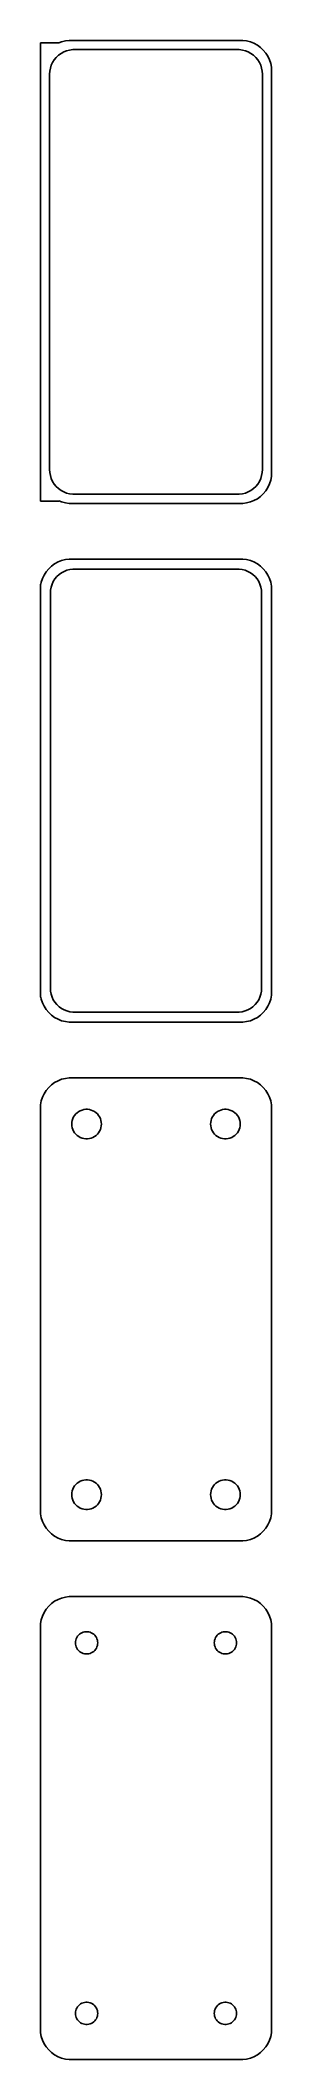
# Model space of a CAD drawing. Header units: metres. Extents: x -19 to 19, y 215 to 541.
import ezdxf

# ---------------------------------------------------------------- set-up
doc = ezdxf.new("R2010")
doc.units = ezdxf.units.M

msp = doc.modelspace()

# ---------------------------------------------------------------- linework, layer by layer
for p, q in [((-15.75, 541.115), (-18.75, 541.115)), ((-18.75, 541.115), (-18.75, 466.885)), ((-15.2951, 541.255), (-15.75, 541.075)), ((-15.75, 541.075), (-15.75, 541.115)), ((-15.3933, 539.377), (-14.9531, 539.619)), ((-14.6869, 541.411), (-15.2951, 541.255)), ((-14.9531, 539.619), (-14.4861, 539.804)), ((-14.0639, 541.49), (-14.6869, 541.411)), ((-14.4861, 539.804), (-13.9995, 539.929)), ((14.0639, 541.49), (-14.0639, 541.49)), ((-13.9995, 539.929), (-13.5012, 539.992)), ((-13.5012, 539.992), (13.5012, 539.992)), ((13.5012, 539.992), (13.9995, 539.929)), ((13.9995, 539.929), (14.4861, 539.804)), ((14.6869, 541.411), (14.0639, 541.49)), ((14.4861, 539.804), (14.9531, 539.619)), ((15.2951, 541.255), (14.6869, 541.411)), ((14.9531, 539.619), (15.3933, 539.377)), ((15.8789, 541.024), (15.2951, 541.255)), ((16.4291, 540.722), (15.8789, 541.024)), ((16.9371, 540.353), (16.4291, 540.722)), ((17.3948, 539.923), (16.9371, 540.353)), ((17.7951, 539.439), (17.3948, 539.923)), ((-17.25, 536), (-17.2184, 536.501)), ((-17.2184, 536.501), (-17.1243, 536.995)), ((-17.1243, 536.995), (-16.9691, 537.472)), ((-16.9691, 537.472), (-16.7552, 537.927)), ((-16.7552, 537.927), (-16.4861, 538.351)), ((-16.4861, 538.351), (-16.1659, 538.738)), ((-16.1659, 538.738), (-15.7997, 539.082)), ((-15.7997, 539.082), (-15.3933, 539.377)), ((15.3933, 539.377), (15.7997, 539.082)), ((15.7997, 539.082), (16.1659, 538.738)), ((16.1659, 538.738), (16.4861, 538.351)), ((16.4861, 538.351), (16.7552, 537.927)), ((16.7552, 537.927), (16.9691, 537.472)), ((16.9691, 537.472), (17.1243, 536.995)), ((17.1243, 536.995), (17.2184, 536.501)), ((17.2184, 536.501), (17.25, 536)), ((18.1315, 538.909), (17.7951, 539.439)), ((18.3989, 538.341), (18.1315, 538.909)), ((18.5929, 537.743), (18.3989, 538.341)), ((18.7106, 537.127), (18.5929, 537.743)), ((18.75, 536.5), (18.7106, 537.127)), ((18.75, 471.5), (18.75, 536.5)), ((-17.25, 472), (-17.25, 536)), ((17.25, 536), (17.25, 472)), ((-17.2184, 471.499), (-17.25, 472)), ((-17.1243, 471.005), (-17.2184, 471.499)), ((-16.9691, 470.528), (-17.1243, 471.005)), ((17.1243, 471.005), (16.9691, 470.528)), ((17.2184, 471.499), (17.1243, 471.005)), ((17.25, 472), (17.2184, 471.499)), ((18.5929, 470.257), (18.7106, 470.873)), ((18.7106, 470.873), (18.75, 471.5)), ((-16.7552, 470.073), (-16.9691, 470.528)), ((-16.4861, 469.649), (-16.7552, 470.073)), ((-16.1659, 469.262), (-16.4861, 469.649)), ((-15.7997, 468.918), (-16.1659, 469.262)), ((-15.3933, 468.623), (-15.7997, 468.918)), ((-14.9531, 468.381), (-15.3933, 468.623)), ((-14.4861, 468.196), (-14.9531, 468.381)), ((-13.9995, 468.071), (-14.4861, 468.196)), ((-13.5012, 468.008), (-13.9995, 468.071)), ((13.5012, 468.008), (-13.5012, 468.008)), ((13.9995, 468.071), (13.5012, 468.008)), ((14.4861, 468.196), (13.9995, 468.071)), ((14.9531, 468.381), (14.4861, 468.196)), ((15.3933, 468.623), (14.9531, 468.381)), ((15.7997, 468.918), (15.3933, 468.623)), ((16.1659, 469.262), (15.7997, 468.918)), ((16.4861, 469.649), (16.1659, 469.262)), ((16.4291, 467.278), (16.9371, 467.647)), ((16.7552, 470.073), (16.4861, 469.649)), ((16.9691, 470.528), (16.7552, 470.073)), ((16.9371, 467.647), (17.3948, 468.077)), ((17.3948, 468.077), (17.7951, 468.561)), ((17.7951, 468.561), (18.1315, 469.091)), ((18.1315, 469.091), (18.3989, 469.659)), ((18.3989, 469.659), (18.5929, 470.257)), ((-18.75, 466.885), (-15.75, 466.885)), ((-15.75, 466.885), (-15.75, 466.925)), ((-15.75, 466.925), (-15.2951, 466.745)), ((-15.2951, 466.745), (-14.6869, 466.589)), ((-14.6869, 466.589), (-14.0639, 466.51)), ((-14.0639, 466.51), (14.0639, 466.51)), ((14.0639, 466.51), (14.6869, 466.589)), ((14.6869, 466.589), (15.2951, 466.745)), ((15.2951, 466.745), (15.8789, 466.976)), ((15.8789, 466.976), (16.4291, 467.278)), ((-18.1315, 454.909), (-18.3989, 454.341)), ((-17.7951, 455.439), (-18.1315, 454.909)), ((-17.3948, 455.923), (-17.7951, 455.439)), ((-16.9371, 456.353), (-17.3948, 455.923)), ((-16.4291, 456.722), (-16.9371, 456.353)), ((-15.8789, 457.024), (-16.4291, 456.722)), ((-16.383, 454.276), (-16.073, 454.651)), ((-16.073, 454.651), (-15.7185, 454.984)), ((-15.2951, 457.255), (-15.8789, 457.024)), ((-15.7185, 454.984), (-15.3251, 455.27)), ((-15.3251, 455.27), (-14.8989, 455.504)), ((-14.6869, 457.411), (-15.2951, 457.255)), ((-14.8989, 455.504), (-14.4467, 455.683)), ((-14.0639, 457.49), (-14.6869, 457.411)), ((-14.4467, 455.683), (-13.9756, 455.804)), ((14.0639, 457.49), (-14.0639, 457.49)), ((-13.9756, 455.804), (-13.4932, 455.865)), ((-13.4932, 455.865), (13.4932, 455.865)), ((13.4932, 455.865), (13.9756, 455.804)), ((13.9756, 455.804), (14.4467, 455.683)), ((14.6869, 457.411), (14.0639, 457.49)), ((14.4467, 455.683), (14.8989, 455.504)), ((15.2951, 457.255), (14.6869, 457.411)), ((14.8989, 455.504), (15.3251, 455.27)), ((15.8789, 457.024), (15.2951, 457.255)), ((15.3251, 455.27), (15.7185, 454.984)), ((15.7185, 454.984), (16.073, 454.651)), ((16.4291, 456.722), (15.8789, 457.024)), ((16.073, 454.651), (16.383, 454.276)), ((16.9371, 456.353), (16.4291, 456.722)), ((17.3948, 455.923), (16.9371, 456.353)), ((17.7951, 455.439), (17.3948, 455.923)), ((18.1315, 454.909), (17.7951, 455.439)), ((18.3989, 454.341), (18.1315, 454.909)), ((-18.65, 453.444), (-18.75, 453.444)), ((-18.75, 453.444), (-18.75, 386.556)), ((-18.5929, 453.743), (-18.65, 453.444)), ((-18.3989, 454.341), (-18.5929, 453.743)), ((-17.1226, 452), (-17.0921, 452.485)), ((-17.1226, 388), (-17.1226, 452)), ((-17.0921, 452.485), (-17.001, 452.963)), ((-17.001, 452.963), (-16.8507, 453.426)), ((-16.8507, 453.426), (-16.6436, 453.866)), ((-16.6436, 453.866), (-16.383, 454.276)), ((16.383, 454.276), (16.6436, 453.866)), ((16.6436, 453.866), (16.8507, 453.426)), ((16.8507, 453.426), (17.001, 452.963)), ((17.001, 452.963), (17.0921, 452.485)), ((17.0921, 452.485), (17.1226, 452)), ((17.1226, 452), (17.1226, 388)), ((18.5929, 453.743), (18.3989, 454.341)), ((18.7106, 453.127), (18.5929, 453.743)), ((18.75, 452.5), (18.7106, 453.127)), ((18.75, 387.5), (18.75, 452.5)), ((-18.75, 386.556), (-18.65, 386.556)), ((-18.65, 386.556), (-18.5929, 386.257)), ((-18.5929, 386.257), (-18.3989, 385.659)), ((-17.0921, 387.515), (-17.1226, 388)), ((-17.001, 387.037), (-17.0921, 387.515)), ((-16.8507, 386.574), (-17.001, 387.037)), ((-16.6436, 386.134), (-16.8507, 386.574)), ((-16.383, 385.724), (-16.6436, 386.134)), ((16.6436, 386.134), (16.383, 385.724)), ((16.8507, 386.574), (16.6436, 386.134)), ((17.001, 387.037), (16.8507, 386.574)), ((17.0921, 387.515), (17.001, 387.037)), ((17.1226, 388), (17.0921, 387.515)), ((18.3989, 385.659), (18.5929, 386.257)), ((18.5929, 386.257), (18.7106, 386.873)), ((18.7106, 386.873), (18.75, 387.5)), ((-18.3989, 385.659), (-18.1315, 385.091)), ((-18.1315, 385.091), (-17.7951, 384.561)), ((-17.7951, 384.561), (-17.3948, 384.077)), ((-17.3948, 384.077), (-16.9371, 383.647)), ((-16.9371, 383.647), (-16.4291, 383.278)), ((-16.4291, 383.278), (-15.8789, 382.976)), ((-16.073, 385.349), (-16.383, 385.724)), ((-15.7185, 385.016), (-16.073, 385.349)), ((-15.8789, 382.976), (-15.2951, 382.745)), ((-15.3251, 384.73), (-15.7185, 385.016)), ((-14.8989, 384.496), (-15.3251, 384.73)), ((-15.2951, 382.745), (-14.6869, 382.589)), ((-14.4467, 384.317), (-14.8989, 384.496)), ((-14.6869, 382.589), (-14.0639, 382.51)), ((-13.9756, 384.196), (-14.4467, 384.317)), ((-13.4932, 384.135), (-13.9756, 384.196)), ((13.4932, 384.135), (-13.4932, 384.135)), ((13.9756, 384.196), (13.4932, 384.135)), ((14.4467, 384.317), (13.9756, 384.196)), ((14.0639, 382.51), (14.6869, 382.589)), ((14.8989, 384.496), (14.4467, 384.317)), ((14.6869, 382.589), (15.2951, 382.745)), ((15.3251, 384.73), (14.8989, 384.496)), ((15.2951, 382.745), (15.8789, 382.976)), ((15.7185, 385.016), (15.3251, 384.73)), ((16.073, 385.349), (15.7185, 385.016)), ((15.8789, 382.976), (16.4291, 383.278)), ((16.383, 385.724), (16.073, 385.349)), ((16.4291, 383.278), (16.9371, 383.647)), ((16.9371, 383.647), (17.3948, 384.077)), ((17.3948, 384.077), (17.7951, 384.561)), ((17.7951, 384.561), (18.1315, 385.091)), ((18.1315, 385.091), (18.3989, 385.659)), ((-14.0639, 382.51), (14.0639, 382.51)), ((-15.8789, 373.024), (-16.4291, 372.722)), ((-15.2951, 373.255), (-15.8789, 373.024)), ((-14.6869, 373.411), (-15.2951, 373.255)), ((-14.0639, 373.49), (-14.6869, 373.411)), ((14.0639, 373.49), (-14.0639, 373.49)), ((14.6869, 373.411), (14.0639, 373.49)), ((15.2951, 373.255), (14.6869, 373.411)), ((15.8789, 373.024), (15.2951, 373.255)), ((16.4291, 372.722), (15.8789, 373.024)), ((-18.5929, 369.743), (-18.7106, 369.127)), ((-18.3989, 370.341), (-18.5929, 369.743)), ((-18.1315, 370.909), (-18.3989, 370.341)), ((-17.7951, 371.439), (-18.1315, 370.909)), ((-17.3948, 371.923), (-17.7951, 371.439)), ((-16.9371, 372.353), (-17.3948, 371.923)), ((-16.4291, 372.722), (-16.9371, 372.353)), ((16.9371, 372.353), (16.4291, 372.722)), ((17.3948, 371.923), (16.9371, 372.353)), ((17.7951, 371.439), (17.3948, 371.923)), ((18.1315, 370.909), (17.7951, 371.439)), ((18.3989, 370.341), (18.1315, 370.909)), ((18.5929, 369.743), (18.3989, 370.341)), ((18.7106, 369.127), (18.5929, 369.743)), ((-18.7106, 369.127), (-18.75, 368.5)), ((-18.75, 368.5), (-18.75, 303.5)), ((-13.65, 366), (-13.6311, 366.301)), ((-13.6311, 366.301), (-13.5746, 366.597)), ((-13.5746, 366.597), (-13.4815, 366.883)), ((-13.4815, 366.883), (-13.3531, 367.156)), ((-13.3531, 367.156), (-13.1916, 367.411)), ((-13.1916, 367.411), (-12.9995, 367.643)), ((-12.9995, 367.643), (-12.7798, 367.849)), ((-12.7798, 367.849), (-12.536, 368.026)), ((-12.536, 368.026), (-12.2719, 368.172)), ((-12.2719, 368.172), (-11.9916, 368.283)), ((-11.9916, 368.283), (-11.6997, 368.357)), ((-11.6997, 368.357), (-11.4007, 368.395)), ((-11.4007, 368.395), (-11.0993, 368.395)), ((-11.0993, 368.395), (-10.8003, 368.357)), ((-10.8003, 368.357), (-10.5083, 368.283)), ((-10.5083, 368.283), (-10.2281, 368.172)), ((-10.2281, 368.172), (-9.964, 368.026)), ((-9.964, 368.026), (-9.72017, 367.849)), ((-9.72017, 367.849), (-9.50047, 367.643)), ((-9.50047, 367.643), (-9.30835, 367.411)), ((-9.30835, 367.411), (-9.14685, 367.156)), ((-9.14685, 367.156), (-9.01852, 366.883)), ((-9.01852, 366.883), (-8.9254, 366.597)), ((-8.9254, 366.597), (-8.86891, 366.301)), ((-8.86891, 366.301), (-8.84999, 366)), ((8.84999, 366), (8.86891, 366.301)), ((8.86891, 366.301), (8.9254, 366.597)), ((8.9254, 366.597), (9.01852, 366.883)), ((9.01852, 366.883), (9.14685, 367.156)), ((9.14685, 367.156), (9.30835, 367.411)), ((9.30835, 367.411), (9.50047, 367.643)), ((9.50047, 367.643), (9.72017, 367.849)), ((9.72017, 367.849), (9.964, 368.026)), ((9.964, 368.026), (10.2281, 368.172)), ((10.2281, 368.172), (10.5083, 368.283)), ((10.5083, 368.283), (10.8003, 368.357)), ((10.8003, 368.357), (11.0993, 368.395)), ((11.0993, 368.395), (11.4007, 368.395)), ((11.4007, 368.395), (11.6997, 368.357)), ((11.6997, 368.357), (11.9916, 368.283)), ((11.9916, 368.283), (12.2719, 368.172)), ((12.2719, 368.172), (12.536, 368.026)), ((12.536, 368.026), (12.7798, 367.849)), ((12.7798, 367.849), (12.9995, 367.643)), ((12.9995, 367.643), (13.1916, 367.411)), ((13.1916, 367.411), (13.3531, 367.156)), ((13.3531, 367.156), (13.4815, 366.883)), ((13.4815, 366.883), (13.5746, 366.597)), ((13.5746, 366.597), (13.6311, 366.301)), ((13.6311, 366.301), (13.65, 366)), ((18.75, 368.5), (18.7106, 369.127)), ((18.75, 303.5), (18.75, 368.5)), ((-13.6311, 365.699), (-13.65, 366)), ((-13.5746, 365.403), (-13.6311, 365.699)), ((-13.4815, 365.117), (-13.5746, 365.403)), ((-13.3531, 364.844), (-13.4815, 365.117)), ((-13.1916, 364.589), (-13.3531, 364.844)), ((-12.9995, 364.357), (-13.1916, 364.589)), ((-12.7798, 364.151), (-12.9995, 364.357)), ((-12.536, 363.974), (-12.7798, 364.151)), ((-12.2719, 363.828), (-12.536, 363.974)), ((-11.9916, 363.717), (-12.2719, 363.828)), ((-11.6997, 363.643), (-11.9916, 363.717)), ((-11.4007, 363.605), (-11.6997, 363.643)), ((-11.0993, 363.605), (-11.4007, 363.605)), ((-10.8003, 363.643), (-11.0993, 363.605)), ((-10.5083, 363.717), (-10.8003, 363.643)), ((-10.2281, 363.828), (-10.5083, 363.717)), ((-9.964, 363.974), (-10.2281, 363.828)), ((-9.72017, 364.151), (-9.964, 363.974)), ((-9.50047, 364.357), (-9.72017, 364.151)), ((-9.30835, 364.589), (-9.50047, 364.357)), ((-9.14685, 364.844), (-9.30835, 364.589)), ((-9.01852, 365.117), (-9.14685, 364.844)), ((-8.9254, 365.403), (-9.01852, 365.117)), ((-8.86891, 365.699), (-8.9254, 365.403)), ((-8.84999, 366), (-8.86891, 365.699)), ((8.86891, 365.699), (8.84999, 366)), ((8.9254, 365.403), (8.86891, 365.699)), ((9.01852, 365.117), (8.9254, 365.403)), ((9.14685, 364.844), (9.01852, 365.117)), ((9.30835, 364.589), (9.14685, 364.844)), ((9.50047, 364.357), (9.30835, 364.589)), ((9.72017, 364.151), (9.50047, 364.357)), ((9.964, 363.974), (9.72017, 364.151)), ((10.2281, 363.828), (9.964, 363.974)), ((10.5083, 363.717), (10.2281, 363.828)), ((10.8003, 363.643), (10.5083, 363.717)), ((11.0993, 363.605), (10.8003, 363.643)), ((11.4007, 363.605), (11.0993, 363.605)), ((11.6997, 363.643), (11.4007, 363.605)), ((11.9916, 363.717), (11.6997, 363.643)), ((12.2719, 363.828), (11.9916, 363.717)), ((12.536, 363.974), (12.2719, 363.828)), ((12.7798, 364.151), (12.536, 363.974)), ((12.9995, 364.357), (12.7798, 364.151)), ((13.1916, 364.589), (12.9995, 364.357)), ((13.3531, 364.844), (13.1916, 364.589)), ((13.4815, 365.117), (13.3531, 364.844)), ((13.5746, 365.403), (13.4815, 365.117)), ((13.6311, 365.699), (13.5746, 365.403)), ((13.65, 366), (13.6311, 365.699)), ((-13.3531, 307.156), (-13.1916, 307.411)), ((-13.1916, 307.411), (-12.9995, 307.643)), ((-12.9995, 307.643), (-12.7798, 307.849)), ((-12.7798, 307.849), (-12.536, 308.026)), ((-12.536, 308.026), (-12.2719, 308.172)), ((-12.2719, 308.172), (-11.9916, 308.283)), ((-11.9916, 308.283), (-11.6997, 308.357)), ((-11.6997, 308.357), (-11.4007, 308.395)), ((-11.4007, 308.395), (-11.0993, 308.395)), ((-11.0993, 308.395), (-10.8003, 308.357)), ((-10.8003, 308.357), (-10.5083, 308.283)), ((-10.5083, 308.283), (-10.2281, 308.172)), ((-10.2281, 308.172), (-9.964, 308.026)), ((-9.964, 308.026), (-9.72017, 307.849)), ((-9.72017, 307.849), (-9.50047, 307.643)), ((-9.50047, 307.643), (-9.30835, 307.411)), ((-9.30835, 307.411), (-9.14685, 307.156)), ((9.14685, 307.156), (9.30835, 307.411)), ((9.30835, 307.411), (9.50047, 307.643)), ((9.50047, 307.643), (9.72017, 307.849)), ((9.72017, 307.849), (9.964, 308.026)), ((9.964, 308.026), (10.2281, 308.172)), ((10.2281, 308.172), (10.5083, 308.283)), ((10.5083, 308.283), (10.8003, 308.357)), ((10.8003, 308.357), (11.0993, 308.395)), ((11.0993, 308.395), (11.4007, 308.395)), ((11.4007, 308.395), (11.6997, 308.357)), ((11.6997, 308.357), (11.9916, 308.283)), ((11.9916, 308.283), (12.2719, 308.172)), ((12.2719, 308.172), (12.536, 308.026)), ((12.536, 308.026), (12.7798, 307.849)), ((12.7798, 307.849), (12.9995, 307.643)), ((12.9995, 307.643), (13.1916, 307.411)), ((13.1916, 307.411), (13.3531, 307.156)), ((-13.65, 306), (-13.6311, 306.301)), ((-13.6311, 305.699), (-13.65, 306)), ((-13.6311, 306.301), (-13.5746, 306.597)), ((-13.5746, 305.403), (-13.6311, 305.699)), ((-13.5746, 306.597), (-13.4815, 306.883)), ((-13.4815, 305.117), (-13.5746, 305.403)), ((-13.4815, 306.883), (-13.3531, 307.156)), ((-13.3531, 304.844), (-13.4815, 305.117)), ((-13.1916, 304.589), (-13.3531, 304.844)), ((-12.9995, 304.357), (-13.1916, 304.589)), ((-12.7798, 304.151), (-12.9995, 304.357)), ((-12.536, 303.974), (-12.7798, 304.151)), ((-9.72017, 304.151), (-9.964, 303.974)), ((-9.50047, 304.357), (-9.72017, 304.151)), ((-9.30835, 304.589), (-9.50047, 304.357)), ((-9.14685, 304.844), (-9.30835, 304.589)), ((-9.14685, 307.156), (-9.01852, 306.883)), ((-9.01852, 305.117), (-9.14685, 304.844)), ((-9.01852, 306.883), (-8.9254, 306.597)), ((-8.9254, 305.403), (-9.01852, 305.117)), ((-8.9254, 306.597), (-8.86891, 306.301)), ((-8.86891, 305.699), (-8.9254, 305.403)), ((-8.86891, 306.301), (-8.84999, 306)), ((-8.84999, 306), (-8.86891, 305.699)), ((8.84999, 306), (8.86891, 306.301)), ((8.86891, 305.699), (8.84999, 306)), ((8.86891, 306.301), (8.9254, 306.597)), ((8.9254, 305.403), (8.86891, 305.699)), ((8.9254, 306.597), (9.01852, 306.883)), ((9.01852, 305.117), (8.9254, 305.403)), ((9.01852, 306.883), (9.14685, 307.156)), ((9.14685, 304.844), (9.01852, 305.117)), ((9.30835, 304.589), (9.14685, 304.844)), ((9.50047, 304.357), (9.30835, 304.589)), ((9.72017, 304.151), (9.50047, 304.357)), ((9.964, 303.974), (9.72017, 304.151)), ((12.7798, 304.151), (12.536, 303.974)), ((12.9995, 304.357), (12.7798, 304.151)), ((13.1916, 304.589), (12.9995, 304.357)), ((13.3531, 304.844), (13.1916, 304.589)), ((13.3531, 307.156), (13.4815, 306.883)), ((13.4815, 305.117), (13.3531, 304.844)), ((13.4815, 306.883), (13.5746, 306.597)), ((13.5746, 305.403), (13.4815, 305.117)), ((13.5746, 306.597), (13.6311, 306.301)), ((13.6311, 305.699), (13.5746, 305.403)), ((13.6311, 306.301), (13.65, 306)), ((13.65, 306), (13.6311, 305.699)), ((-18.75, 303.5), (-18.7106, 302.873)), ((-18.7106, 302.873), (-18.5929, 302.257)), ((-18.5929, 302.257), (-18.3989, 301.659)), ((-18.3989, 301.659), (-18.1315, 301.091)), ((-18.1315, 301.091), (-17.7951, 300.561)), ((-12.2719, 303.828), (-12.536, 303.974)), ((-11.9916, 303.717), (-12.2719, 303.828)), ((-11.6997, 303.643), (-11.9916, 303.717)), ((-11.4007, 303.605), (-11.6997, 303.643)), ((-11.0993, 303.605), (-11.4007, 303.605)), ((-10.8003, 303.643), (-11.0993, 303.605)), ((-10.5083, 303.717), (-10.8003, 303.643)), ((-10.2281, 303.828), (-10.5083, 303.717)), ((-9.964, 303.974), (-10.2281, 303.828)), ((10.2281, 303.828), (9.964, 303.974)), ((10.5083, 303.717), (10.2281, 303.828)), ((10.8003, 303.643), (10.5083, 303.717)), ((11.0993, 303.605), (10.8003, 303.643)), ((11.4007, 303.605), (11.0993, 303.605)), ((11.6997, 303.643), (11.4007, 303.605)), ((11.9916, 303.717), (11.6997, 303.643)), ((12.2719, 303.828), (11.9916, 303.717)), ((12.536, 303.974), (12.2719, 303.828)), ((17.7951, 300.561), (18.1315, 301.091)), ((18.1315, 301.091), (18.3989, 301.659)), ((18.3989, 301.659), (18.5929, 302.257)), ((18.5929, 302.257), (18.7106, 302.873)), ((18.7106, 302.873), (18.75, 303.5)), ((-17.7951, 300.561), (-17.3948, 300.077)), ((-17.3948, 300.077), (-16.9371, 299.647)), ((-16.9371, 299.647), (-16.4291, 299.278)), ((-16.4291, 299.278), (-15.8789, 298.976)), ((-15.8789, 298.976), (-15.2951, 298.745)), ((-15.2951, 298.745), (-14.6869, 298.589)), ((-14.6869, 298.589), (-14.0639, 298.51)), ((-14.0639, 298.51), (14.0639, 298.51)), ((14.0639, 298.51), (14.6869, 298.589)), ((14.6869, 298.589), (15.2951, 298.745)), ((15.2951, 298.745), (15.8789, 298.976)), ((15.8789, 298.976), (16.4291, 299.278)), ((16.4291, 299.278), (16.9371, 299.647)), ((16.9371, 299.647), (17.3948, 300.077)), ((17.3948, 300.077), (17.7951, 300.561)), ((-17.3948, 287.923), (-17.7951, 287.439)), ((-16.9371, 288.353), (-17.3948, 287.923)), ((-16.4291, 288.722), (-16.9371, 288.353)), ((-15.8789, 289.024), (-16.4291, 288.722)), ((-15.2951, 289.255), (-15.8789, 289.024)), ((-14.6869, 289.411), (-15.2951, 289.255)), ((-14.0639, 289.49), (-14.6869, 289.411)), ((14.0639, 289.49), (-14.0639, 289.49)), ((14.6869, 289.411), (14.0639, 289.49)), ((15.2951, 289.255), (14.6869, 289.411)), ((15.8789, 289.024), (15.2951, 289.255)), ((16.4291, 288.722), (15.8789, 289.024)), ((16.9371, 288.353), (16.4291, 288.722)), ((17.3948, 287.923), (16.9371, 288.353)), ((17.7951, 287.439), (17.3948, 287.923)), ((-18.7106, 285.127), (-18.75, 284.5)), ((-18.75, 284.5), (-18.75, 219.5)), ((-18.5929, 285.743), (-18.7106, 285.127)), ((-18.3989, 286.341), (-18.5929, 285.743)), ((-18.1315, 286.909), (-18.3989, 286.341)), ((-17.7951, 287.439), (-18.1315, 286.909)), ((18.1315, 286.909), (17.7951, 287.439)), ((18.3989, 286.341), (18.1315, 286.909)), ((18.5929, 285.743), (18.3989, 286.341)), ((18.7106, 285.127), (18.5929, 285.743)), ((18.75, 284.5), (18.7106, 285.127)), ((18.75, 219.5), (18.75, 284.5)), ((-13.05, 282), (-13.0358, 282.226)), ((-13.0358, 281.774), (-13.05, 282)), ((-13.0358, 282.226), (-12.9934, 282.448)), ((-12.9934, 281.552), (-13.0358, 281.774)), ((-12.9934, 282.448), (-12.9236, 282.663)), ((-12.9236, 281.337), (-12.9934, 281.552)), ((-12.9236, 282.663), (-12.8273, 282.867)), ((-12.8273, 281.133), (-12.9236, 281.337)), ((-12.8273, 282.867), (-12.7062, 283.058)), ((-12.7062, 283.058), (-12.5621, 283.232)), ((-12.5621, 283.232), (-12.3974, 283.387)), ((-12.3974, 283.387), (-12.2145, 283.52)), ((-12.2145, 283.52), (-12.0164, 283.629)), ((-12.0164, 283.629), (-11.8062, 283.712)), ((-11.8062, 283.712), (-11.5873, 283.768)), ((-11.5873, 283.768), (-11.363, 283.796)), ((-11.363, 283.796), (-11.137, 283.796)), ((-11.137, 283.796), (-10.9127, 283.768)), ((-10.9127, 283.768), (-10.6938, 283.712)), ((-10.6938, 283.712), (-10.4836, 283.629)), ((-10.4836, 283.629), (-10.2855, 283.52)), ((-10.2855, 283.52), (-10.1026, 283.387)), ((-10.1026, 283.387), (-9.93785, 283.232)), ((-9.93785, 283.232), (-9.79376, 283.058)), ((-9.79376, 283.058), (-9.67264, 282.867)), ((-9.67264, 282.867), (-9.5764, 282.663)), ((-9.5764, 281.337), (-9.67264, 281.133)), ((-9.5764, 282.663), (-9.50655, 282.448)), ((-9.50655, 281.552), (-9.5764, 281.337)), ((-9.50655, 282.448), (-9.46419, 282.226)), ((-9.46419, 281.774), (-9.50655, 281.552)), ((-9.46419, 282.226), (-9.45, 282)), ((-9.45, 282), (-9.46419, 281.774)), ((9.45, 282), (9.46419, 282.226)), ((9.46419, 281.774), (9.45, 282)), ((9.46419, 282.226), (9.50655, 282.448)), ((9.50655, 281.552), (9.46419, 281.774)), ((9.50655, 282.448), (9.5764, 282.663)), ((9.5764, 281.337), (9.50655, 281.552)), ((9.5764, 282.663), (9.67264, 282.867)), ((9.67264, 281.133), (9.5764, 281.337)), ((9.67264, 282.867), (9.79376, 283.058)), ((9.79376, 283.058), (9.93785, 283.232)), ((9.93785, 283.232), (10.1026, 283.387)), ((10.1026, 283.387), (10.2855, 283.52)), ((10.2855, 283.52), (10.4836, 283.629)), ((10.4836, 283.629), (10.6938, 283.712)), ((10.6938, 283.712), (10.9127, 283.768)), ((10.9127, 283.768), (11.137, 283.796)), ((11.137, 283.796), (11.363, 283.796)), ((11.363, 283.796), (11.5873, 283.768)), ((11.5873, 283.768), (11.8062, 283.712)), ((11.8062, 283.712), (12.0164, 283.629)), ((12.0164, 283.629), (12.2145, 283.52)), ((12.2145, 283.52), (12.3974, 283.387)), ((12.3974, 283.387), (12.5621, 283.232)), ((12.5621, 283.232), (12.7062, 283.058)), ((12.7062, 283.058), (12.8273, 282.867)), ((12.8273, 282.867), (12.9236, 282.663)), ((12.9236, 281.337), (12.8273, 281.133)), ((12.9236, 282.663), (12.9934, 282.448)), ((12.9934, 281.552), (12.9236, 281.337)), ((12.9934, 282.448), (13.0358, 282.226)), ((13.0358, 281.774), (12.9934, 281.552)), ((13.0358, 282.226), (13.05, 282)), ((13.05, 282), (13.0358, 281.774)), ((-12.7062, 280.942), (-12.8273, 281.133)), ((-12.5621, 280.768), (-12.7062, 280.942)), ((-12.3974, 280.613), (-12.5621, 280.768)), ((-12.2145, 280.48), (-12.3974, 280.613)), ((-12.0164, 280.371), (-12.2145, 280.48)), ((-11.8062, 280.288), (-12.0164, 280.371)), ((-11.5873, 280.232), (-11.8062, 280.288)), ((-11.363, 280.204), (-11.5873, 280.232)), ((-11.137, 280.204), (-11.363, 280.204)), ((-10.9127, 280.232), (-11.137, 280.204)), ((-10.6938, 280.288), (-10.9127, 280.232)), ((-10.4836, 280.371), (-10.6938, 280.288)), ((-10.2855, 280.48), (-10.4836, 280.371)), ((-10.1026, 280.613), (-10.2855, 280.48)), ((-9.93785, 280.768), (-10.1026, 280.613)), ((-9.79376, 280.942), (-9.93785, 280.768)), ((-9.67264, 281.133), (-9.79376, 280.942)), ((9.79376, 280.942), (9.67264, 281.133)), ((9.93785, 280.768), (9.79376, 280.942)), ((10.1026, 280.613), (9.93785, 280.768)), ((10.2855, 280.48), (10.1026, 280.613)), ((10.4836, 280.371), (10.2855, 280.48)), ((10.6938, 280.288), (10.4836, 280.371)), ((10.9127, 280.232), (10.6938, 280.288)), ((11.137, 280.204), (10.9127, 280.232)), ((11.363, 280.204), (11.137, 280.204)), ((11.5873, 280.232), (11.363, 280.204)), ((11.8062, 280.288), (11.5873, 280.232)), ((12.0164, 280.371), (11.8062, 280.288)), ((12.2145, 280.48), (12.0164, 280.371)), ((12.3974, 280.613), (12.2145, 280.48)), ((12.5621, 280.768), (12.3974, 280.613)), ((12.7062, 280.942), (12.5621, 280.768)), ((12.8273, 281.133), (12.7062, 280.942)), ((-13.0358, 222.226), (-12.9934, 222.448)), ((-12.9934, 222.448), (-12.9236, 222.663)), ((-12.9236, 222.663), (-12.8273, 222.867)), ((-12.8273, 222.867), (-12.7062, 223.058)), ((-12.7062, 223.058), (-12.5621, 223.232)), ((-12.5621, 223.232), (-12.3974, 223.387)), ((-12.3974, 223.387), (-12.2145, 223.52)), ((-12.2145, 223.52), (-12.0164, 223.629)), ((-12.0164, 223.629), (-11.8062, 223.712)), ((-11.8062, 223.712), (-11.5873, 223.768)), ((-11.5873, 223.768), (-11.363, 223.796)), ((-11.363, 223.796), (-11.137, 223.796)), ((-11.137, 223.796), (-10.9127, 223.768)), ((-10.9127, 223.768), (-10.6938, 223.712)), ((-10.6938, 223.712), (-10.4836, 223.629)), ((-10.4836, 223.629), (-10.2855, 223.52)), ((-10.2855, 223.52), (-10.1026, 223.387)), ((-10.1026, 223.387), (-9.93785, 223.232)), ((-9.93785, 223.232), (-9.79376, 223.058)), ((-9.79376, 223.058), (-9.67264, 222.867)), ((-9.67264, 222.867), (-9.5764, 222.663)), ((-9.5764, 222.663), (-9.50655, 222.448)), ((-9.50655, 222.448), (-9.46419, 222.226)), ((9.46419, 222.226), (9.50655, 222.448)), ((9.50655, 222.448), (9.5764, 222.663)), ((9.5764, 222.663), (9.67264, 222.867)), ((9.67264, 222.867), (9.79376, 223.058)), ((9.79376, 223.058), (9.93785, 223.232)), ((9.93785, 223.232), (10.1026, 223.387)), ((10.1026, 223.387), (10.2855, 223.52)), ((10.2855, 223.52), (10.4836, 223.629)), ((10.4836, 223.629), (10.6938, 223.712)), ((10.6938, 223.712), (10.9127, 223.768)), ((10.9127, 223.768), (11.137, 223.796)), ((11.137, 223.796), (11.363, 223.796)), ((11.363, 223.796), (11.5873, 223.768)), ((11.5873, 223.768), (11.8062, 223.712)), ((11.8062, 223.712), (12.0164, 223.629)), ((12.0164, 223.629), (12.2145, 223.52)), ((12.2145, 223.52), (12.3974, 223.387)), ((12.3974, 223.387), (12.5621, 223.232)), ((12.5621, 223.232), (12.7062, 223.058)), ((12.7062, 223.058), (12.8273, 222.867)), ((12.8273, 222.867), (12.9236, 222.663)), ((12.9236, 222.663), (12.9934, 222.448)), ((12.9934, 222.448), (13.0358, 222.226)), ((-18.75, 219.5), (-18.7106, 218.873)), ((-13.05, 222), (-13.0358, 222.226)), ((-13.0358, 221.774), (-13.05, 222)), ((-12.9934, 221.552), (-13.0358, 221.774)), ((-12.9236, 221.337), (-12.9934, 221.552)), ((-12.8273, 221.133), (-12.9236, 221.337)), ((-12.7062, 220.942), (-12.8273, 221.133)), ((-12.5621, 220.768), (-12.7062, 220.942)), ((-12.3974, 220.613), (-12.5621, 220.768)), ((-12.2145, 220.48), (-12.3974, 220.613)), ((-12.0164, 220.371), (-12.2145, 220.48)), ((-11.8062, 220.288), (-12.0164, 220.371)), ((-11.5873, 220.232), (-11.8062, 220.288)), ((-11.363, 220.204), (-11.5873, 220.232)), ((-11.137, 220.204), (-11.363, 220.204)), ((-10.9127, 220.232), (-11.137, 220.204)), ((-10.6938, 220.288), (-10.9127, 220.232)), ((-10.4836, 220.371), (-10.6938, 220.288)), ((-10.2855, 220.48), (-10.4836, 220.371)), ((-10.1026, 220.613), (-10.2855, 220.48)), ((-9.93785, 220.768), (-10.1026, 220.613)), ((-9.79376, 220.942), (-9.93785, 220.768)), ((-9.67264, 221.133), (-9.79376, 220.942)), ((-9.5764, 221.337), (-9.67264, 221.133)), ((-9.50655, 221.552), (-9.5764, 221.337)), ((-9.46419, 221.774), (-9.50655, 221.552)), ((-9.46419, 222.226), (-9.45, 222)), ((-9.45, 222), (-9.46419, 221.774)), ((9.45, 222), (9.46419, 222.226)), ((9.46419, 221.774), (9.45, 222)), ((9.50655, 221.552), (9.46419, 221.774)), ((9.5764, 221.337), (9.50655, 221.552)), ((9.67264, 221.133), (9.5764, 221.337)), ((9.79376, 220.942), (9.67264, 221.133)), ((9.93785, 220.768), (9.79376, 220.942)), ((10.1026, 220.613), (9.93785, 220.768)), ((10.2855, 220.48), (10.1026, 220.613)), ((10.4836, 220.371), (10.2855, 220.48)), ((10.6938, 220.288), (10.4836, 220.371)), ((10.9127, 220.232), (10.6938, 220.288)), ((11.137, 220.204), (10.9127, 220.232)), ((11.363, 220.204), (11.137, 220.204)), ((11.5873, 220.232), (11.363, 220.204)), ((11.8062, 220.288), (11.5873, 220.232)), ((12.0164, 220.371), (11.8062, 220.288)), ((12.2145, 220.48), (12.0164, 220.371)), ((12.3974, 220.613), (12.2145, 220.48)), ((12.5621, 220.768), (12.3974, 220.613)), ((12.7062, 220.942), (12.5621, 220.768)), ((12.8273, 221.133), (12.7062, 220.942)), ((12.9236, 221.337), (12.8273, 221.133)), ((12.9934, 221.552), (12.9236, 221.337)), ((13.0358, 221.774), (12.9934, 221.552)), ((13.0358, 222.226), (13.05, 222)), ((13.05, 222), (13.0358, 221.774)), ((18.7106, 218.873), (18.75, 219.5)), ((-18.7106, 218.873), (-18.5929, 218.257)), ((-18.5929, 218.257), (-18.3989, 217.659)), ((-18.3989, 217.659), (-18.1315, 217.091)), ((-18.1315, 217.091), (-17.7951, 216.561)), ((-17.7951, 216.561), (-17.3948, 216.077)), ((-17.3948, 216.077), (-16.9371, 215.647)), ((16.9371, 215.647), (17.3948, 216.077)), ((17.3948, 216.077), (17.7951, 216.561)), ((17.7951, 216.561), (18.1315, 217.091)), ((18.1315, 217.091), (18.3989, 217.659)), ((18.3989, 217.659), (18.5929, 218.257)), ((18.5929, 218.257), (18.7106, 218.873)), ((-16.9371, 215.647), (-16.4291, 215.278)), ((-16.4291, 215.278), (-15.8789, 214.976)), ((-15.8789, 214.976), (-15.2951, 214.745)), ((-15.2951, 214.745), (-14.6869, 214.589)), ((-14.6869, 214.589), (-14.0639, 214.51)), ((-14.0639, 214.51), (14.0639, 214.51)), ((14.0639, 214.51), (14.6869, 214.589)), ((14.6869, 214.589), (15.2951, 214.745)), ((15.2951, 214.745), (15.8789, 214.976)), ((15.8789, 214.976), (16.4291, 215.278)), ((16.4291, 215.278), (16.9371, 215.647))]:
    msp.add_line(p, q)

doc.saveas('drawing.dxf')
